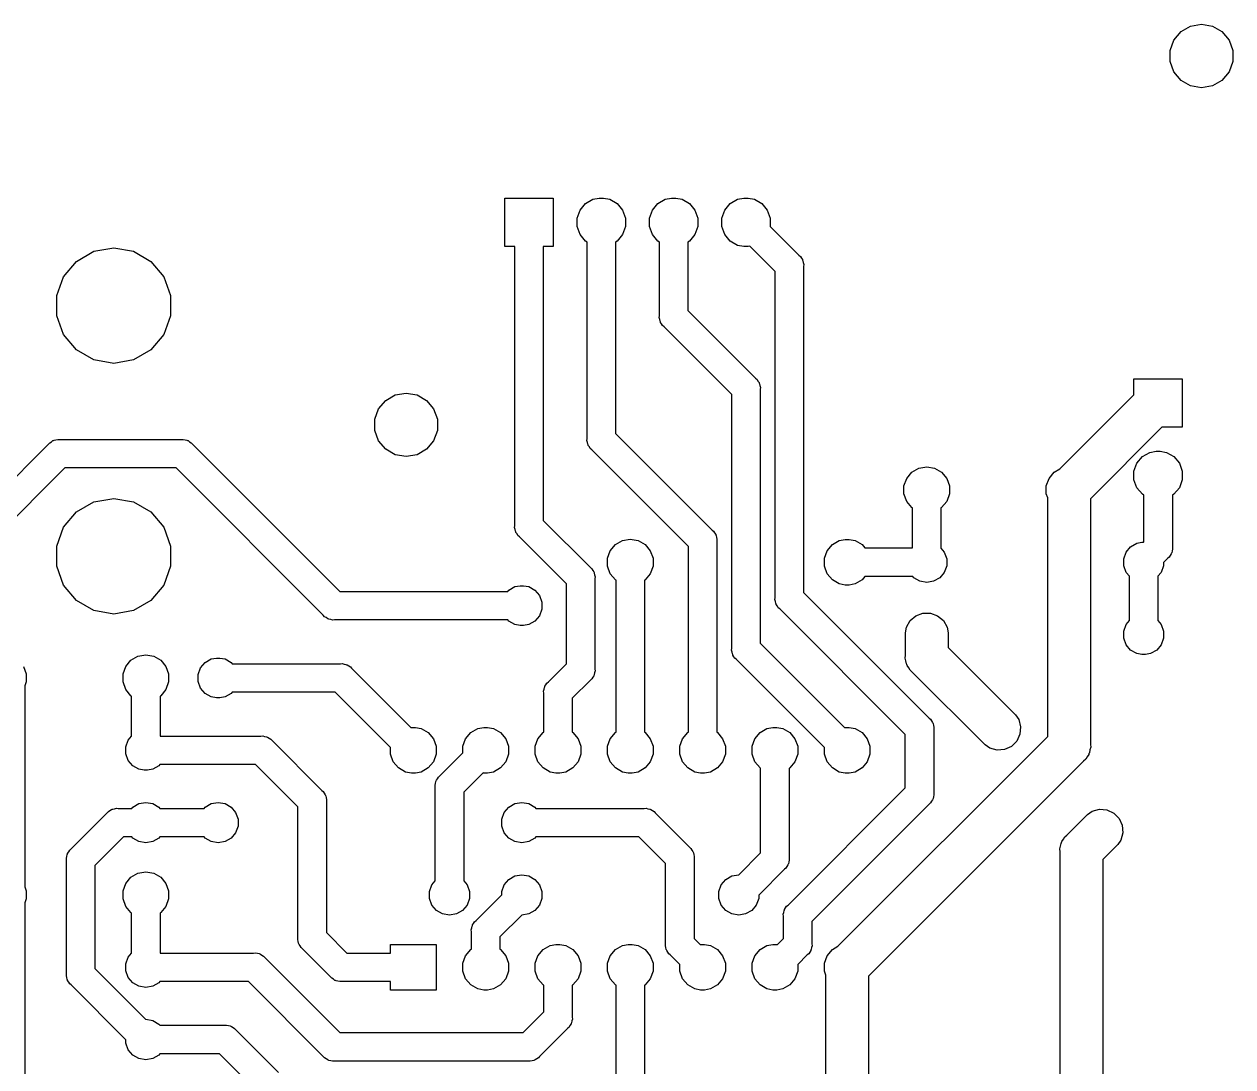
# Model space of a CAD drawing. Extents: x 17.4 to 92.3, y -78.2 to -18.9.
# Drawn here: x 49.83 to 92.29, y -55.57 to -18.95 of the extents above; entities that cross this region are included whole.
import ezdxf

# ---------------------------------------------------------------- set-up
doc = ezdxf.new("R2010")
doc.units = 0
doc.header["$MEASUREMENT"] = 0
doc.layers.add('BLACK', color=7, linetype='CONTINUOUS')

msp = doc.modelspace()

# ---------------------------------------------------------------- linework, layer by layer
at = {"layer": 'BLACK', "linetype": 'CONTINUOUS'}
for p, q in [((90.468, -19.2104), (90.804, -19.0164)), ((90.804, -19.0164), (91.186, -18.949)), ((91.186, -18.949), (91.568, -19.0164)), ((91.568, -19.0164), (91.904, -19.2104)), ((90.086, -19.872), (90.2187, -19.5075)), ((90.2187, -19.5075), (90.468, -19.2104)), ((91.904, -19.2104), (92.1533, -19.5075)), ((92.1533, -19.5075), (92.286, -19.872)), ((90.086, -20.26), (90.086, -19.872)), ((92.286, -19.872), (92.286, -20.26)), ((90.2187, -20.6245), (90.086, -20.26)), ((92.286, -20.26), (92.1533, -20.6245)), ((90.468, -20.9216), (90.2187, -20.6245)), ((92.1533, -20.6245), (91.904, -20.9216)), ((90.804, -21.1156), (90.468, -20.9216)), ((91.186, -21.183), (90.804, -21.1156)), ((91.568, -21.1156), (91.186, -21.183)), ((91.904, -20.9216), (91.568, -21.1156)), ((66.714, -26.758), (66.714, -25.058)), ((66.714, -25.058), (68.414, -25.058)), ((68.414, -25.058), (68.414, -26.758)), ((69.3565, -25.4764), (69.5492, -25.2468)), ((69.5492, -25.2468), (69.8088, -25.0969)), ((69.8088, -25.0969), (70.0296, -25.058)), ((70.0296, -25.058), (70.1784, -25.058)), ((70.1784, -25.058), (70.3992, -25.0969)), ((70.3992, -25.0969), (70.6588, -25.2468)), ((70.6588, -25.2468), (70.8515, -25.4764)), ((71.8965, -25.4764), (72.0892, -25.2468)), ((72.0892, -25.2468), (72.3488, -25.0969)), ((72.3488, -25.0969), (72.5696, -25.058)), ((72.5696, -25.058), (72.7184, -25.058)), ((72.7184, -25.058), (72.9392, -25.0969)), ((72.9392, -25.0969), (73.1988, -25.2468)), ((73.1988, -25.2468), (73.3915, -25.4764)), ((74.4365, -25.4764), (74.6292, -25.2468)), ((74.6292, -25.2468), (74.8888, -25.0969)), ((74.8888, -25.0969), (75.1096, -25.058)), ((75.1096, -25.058), (75.2584, -25.058)), ((75.2584, -25.058), (75.4792, -25.0969)), ((75.4792, -25.0969), (75.7388, -25.2468)), ((75.7388, -25.2468), (75.9315, -25.4764)), ((69.254, -25.7581), (69.3565, -25.4764)), ((69.254, -26.0579), (69.254, -25.7581)), ((70.8515, -25.4764), (70.954, -25.7581)), ((70.954, -25.7581), (70.954, -26.0579)), ((71.794, -25.7581), (71.8965, -25.4764)), ((71.794, -26.0579), (71.794, -25.7581)), ((73.3915, -25.4764), (73.494, -25.7581)), ((73.494, -25.7581), (73.494, -26.0579)), ((74.334, -25.7581), (74.4365, -25.4764)), ((74.334, -26.0579), (74.334, -25.7581)), ((75.9315, -25.4764), (76.034, -25.7581)), ((76.034, -25.7581), (76.034, -26.0509)), ((69.3565, -26.3396), (69.254, -26.0579)), ((70.954, -26.0579), (70.8515, -26.3396)), ((71.8965, -26.3396), (71.794, -26.0579)), ((73.494, -26.0579), (73.3915, -26.3396)), ((74.4365, -26.3396), (74.334, -26.0579)), ((76.034, -26.0509), (77.0461, -27.063)), ((69.5492, -26.5692), (69.3565, -26.3396)), ((69.604, -26.6008), (69.5492, -26.5692)), ((69.604, -33.5062), (69.604, -26.6008)), ((70.6588, -26.5692), (70.604, -26.6008)), ((70.604, -26.6008), (70.604, -33.3209)), ((70.8515, -26.3396), (70.6588, -26.5692)), ((72.0892, -26.5692), (71.8965, -26.3396)), ((72.144, -26.6008), (72.0892, -26.5692)), ((72.144, -29.1882), (72.144, -26.6008)), ((73.1988, -26.5692), (73.144, -26.6008)), ((73.144, -26.6008), (73.144, -29.0029)), ((73.3915, -26.3396), (73.1988, -26.5692)), ((74.6292, -26.5692), (74.4365, -26.3396)), ((74.8888, -26.7191), (74.6292, -26.5692)), ((75.1096, -26.758), (74.8888, -26.7191)), ((75.3166, -26.7477), (75.2584, -26.758)), ((76.208, -27.6391), (75.3166, -26.7477)), ((51.6686, -27.2783), (52.2794, -26.9256)), ((52.2794, -26.9256), (52.974, -26.8031)), ((52.974, -26.8031), (53.6686, -26.9256)), ((53.6686, -26.9256), (54.2794, -27.2783)), ((67.064, -26.758), (66.714, -26.758)), ((67.064, -36.5622), (67.064, -26.758)), ((68.414, -26.758), (68.064, -26.758)), ((68.064, -26.758), (68.064, -36.3769)), ((75.2584, -26.758), (75.1096, -26.758)), ((77.0461, -27.063), (77.0969, -27.1056)), ((77.0969, -27.1056), (77.1301, -27.1631)), ((77.1301, -27.1631), (77.1681, -27.2174)), ((51.2152, -27.8186), (51.6686, -27.2783)), ((54.2794, -27.2783), (54.7328, -27.8186)), ((77.1681, -27.2174), (77.1739, -27.239)), ((77.1739, -27.239), (77.1851, -27.2584)), ((77.1851, -27.2584), (77.1966, -27.3237)), ((77.1966, -27.3237), (77.2138, -27.3877)), ((77.2138, -27.3877), (77.208, -27.4538)), ((77.208, -27.4538), (77.208, -38.9089)), ((50.974, -28.4813), (51.2152, -27.8186)), ((54.7328, -27.8186), (54.974, -28.4813)), ((76.208, -39.0942), (76.208, -27.6391)), ((50.974, -29.1867), (50.974, -28.4813)), ((54.974, -28.4813), (54.974, -29.1867)), ((51.2152, -29.8494), (50.974, -29.1867)), ((54.974, -29.1867), (54.7328, -29.8494)), ((72.1382, -29.2542), (72.144, -29.1882)), ((72.1554, -29.3183), (72.1382, -29.2542)), ((73.144, -29.0029), (75.5221, -31.381)), ((72.1669, -29.3836), (72.1554, -29.3183)), ((72.1781, -29.403), (72.1669, -29.3836)), ((72.1839, -29.4246), (72.1781, -29.403)), ((72.2219, -29.4789), (72.1839, -29.4246)), ((72.2551, -29.5364), (72.2219, -29.4789)), ((72.3059, -29.579), (72.2551, -29.5364)), ((74.684, -31.9571), (72.3059, -29.579)), ((51.6686, -30.3897), (51.2152, -29.8494)), ((54.7328, -29.8494), (54.2794, -30.3897)), ((52.2794, -30.7424), (51.6686, -30.3897)), ((54.2794, -30.3897), (53.6686, -30.7424)), ((52.974, -30.8649), (52.2794, -30.7424)), ((53.6686, -30.7424), (52.974, -30.8649)), ((75.5221, -31.381), (75.5729, -31.4236)), ((88.812, -31.9673), (88.812, -31.408)), ((88.812, -31.408), (90.512, -31.408)), ((90.512, -31.408), (90.512, -33.108)), ((75.5729, -31.4236), (75.6061, -31.4811)), ((75.6061, -31.4811), (75.6441, -31.5354)), ((75.6441, -31.5354), (75.6499, -31.557)), ((75.6499, -31.557), (75.6611, -31.5764)), ((75.6611, -31.5764), (75.6726, -31.6417)), ((75.6726, -31.6417), (75.6898, -31.7057)), ((75.6898, -31.7057), (75.684, -31.7718)), ((75.684, -31.7718), (75.684, -40.6869)), ((62.2787, -32.4615), (62.528, -32.1644)), ((62.528, -32.1644), (62.864, -31.9704)), ((62.864, -31.9704), (63.246, -31.903)), ((63.246, -31.903), (63.628, -31.9704)), ((63.628, -31.9704), (63.964, -32.1644)), ((63.964, -32.1644), (64.2133, -32.4615)), ((74.684, -40.8722), (74.684, -31.9571)), ((86.2101, -34.5692), (88.812, -31.9673)), ((62.146, -32.826), (62.2787, -32.4615)), ((64.2133, -32.4615), (64.346, -32.826)), ((62.146, -33.214), (62.146, -32.826)), ((64.346, -32.826), (64.346, -33.214)), ((89.7927, -33.108), (87.284, -35.6167)), ((90.512, -33.108), (89.7927, -33.108)), ((50.9457, -33.5474), (51.0097, -33.5302)), ((51.0097, -33.5302), (51.0758, -33.536)), ((51.0758, -33.536), (55.3502, -33.536)), ((55.3502, -33.536), (55.4162, -33.5302)), ((55.4162, -33.5302), (55.4803, -33.5474)), ((62.2787, -33.5785), (62.146, -33.214)), ((64.346, -33.214), (64.2133, -33.5785)), ((69.5982, -33.5722), (69.604, -33.5062)), ((70.604, -33.3209), (73.9981, -36.715)), ((46.0209, -38.362), (50.685, -33.6979)), ((50.685, -33.6979), (50.7276, -33.6471)), ((50.7276, -33.6471), (50.7851, -33.6139)), ((50.7851, -33.6139), (50.8394, -33.5759)), ((50.8394, -33.5759), (50.861, -33.5701)), ((50.861, -33.5701), (50.8804, -33.5589)), ((50.8804, -33.5589), (50.9457, -33.5474)), ((55.4803, -33.5474), (55.5456, -33.5589)), ((55.5456, -33.5589), (55.565, -33.5701)), ((55.565, -33.5701), (55.5866, -33.5759)), ((55.5866, -33.5759), (55.6409, -33.6139)), ((55.6409, -33.6139), (55.6984, -33.6471)), ((55.6984, -33.6471), (55.741, -33.6979)), ((55.741, -33.6979), (60.9131, -38.87)), ((62.528, -33.8756), (62.2787, -33.5785)), ((62.864, -34.0696), (62.528, -33.8756)), ((63.964, -33.8756), (63.628, -34.0696)), ((64.2133, -33.5785), (63.964, -33.8756)), ((69.6154, -33.6363), (69.5982, -33.5722)), ((69.6269, -33.7016), (69.6154, -33.6363)), ((69.6381, -33.721), (69.6269, -33.7016)), ((69.6439, -33.7426), (69.6381, -33.721)), ((69.6819, -33.7969), (69.6439, -33.7426)), ((69.7151, -33.8544), (69.6819, -33.7969)), ((69.7659, -33.897), (69.7151, -33.8544)), ((73.16, -37.2911), (69.7659, -33.897)), ((89.3668, -33.9869), (89.5876, -33.948)), ((89.5876, -33.948), (89.7364, -33.948)), ((89.7364, -33.948), (89.9572, -33.9869)), ((63.246, -34.137), (62.864, -34.0696)), ((63.628, -34.0696), (63.246, -34.137)), ((88.812, -34.6481), (88.9145, -34.3664)), ((88.9145, -34.3664), (89.1072, -34.1368)), ((89.1072, -34.1368), (89.3668, -33.9869)), ((89.9572, -33.9869), (90.2168, -34.1368)), ((90.2168, -34.1368), (90.4095, -34.3664)), ((90.4095, -34.3664), (90.512, -34.6481)), ((51.2611, -34.536), (46.597, -39.2001)), ((55.1649, -34.536), (51.2611, -34.536)), ((60.337, -39.7081), (55.1649, -34.536)), ((80.8305, -34.8998), (81.0118, -34.6837)), ((81.0118, -34.6837), (81.2562, -34.5426)), ((81.2562, -34.5426), (81.534, -34.4937)), ((81.534, -34.4937), (81.8118, -34.5426)), ((81.8118, -34.5426), (82.0562, -34.6837)), ((82.0562, -34.6837), (82.2375, -34.8998)), ((85.8305, -34.8998), (86.0118, -34.6837)), ((86.0118, -34.6837), (86.2101, -34.5692)), ((88.812, -34.9479), (88.812, -34.6481)), ((90.512, -34.6481), (90.512, -34.9479)), ((80.734, -35.1649), (80.8305, -34.8998)), ((80.734, -35.4471), (80.734, -35.1649)), ((82.2375, -34.8998), (82.334, -35.1649)), ((82.334, -35.1649), (82.334, -35.4471)), ((85.734, -35.1649), (85.8305, -34.8998)), ((85.734, -35.4471), (85.734, -35.1649)), ((88.9145, -35.2296), (88.812, -34.9479)), ((89.1072, -35.4592), (88.9145, -35.2296)), ((90.4095, -35.2296), (90.2168, -35.4592)), ((90.512, -34.9479), (90.4095, -35.2296)), ((52.2794, -35.7256), (52.974, -35.6031)), ((52.974, -35.6031), (53.6686, -35.7256)), ((80.8305, -35.7122), (80.734, -35.4471)), ((82.334, -35.4471), (82.2375, -35.7122)), ((85.784, -35.5844), (85.734, -35.4471)), ((85.784, -43.9653), (85.784, -35.5844)), ((87.284, -35.6167), (87.284, -44.2433)), ((89.162, -35.4908), (89.1072, -35.4592)), ((89.162, -37.1309), (89.162, -35.4908)), ((90.2168, -35.4592), (90.162, -35.4908)), ((90.162, -35.4908), (90.162, -37.3162)), ((51.2152, -36.6186), (51.6686, -36.0783)), ((51.6686, -36.0783), (52.2794, -35.7256)), ((53.6686, -35.7256), (54.2794, -36.0783)), ((54.2794, -36.0783), (54.7328, -36.6186)), ((81.0118, -35.9283), (80.8305, -35.7122)), ((81.034, -35.9411), (81.0118, -35.9283)), ((81.034, -37.346), (81.034, -35.9411)), ((82.0562, -35.9283), (82.034, -35.9411)), ((82.034, -35.9411), (82.034, -37.3529)), ((82.2375, -35.7122), (82.0562, -35.9283)), ((68.064, -36.3769), (69.7181, -38.031)), ((50.974, -37.2813), (51.2152, -36.6186)), ((54.7328, -36.6186), (54.974, -37.2813)), ((67.0582, -36.6283), (67.064, -36.5622)), ((67.0754, -36.6923), (67.0582, -36.6283)), ((67.0869, -36.7576), (67.0754, -36.6923)), ((67.0981, -36.777), (67.0869, -36.7576)), ((67.1039, -36.7986), (67.0981, -36.777)), ((67.1419, -36.8529), (67.1039, -36.7986)), ((67.1751, -36.9104), (67.1419, -36.8529)), ((67.2259, -36.953), (67.1751, -36.9104)), ((73.9981, -36.715), (74.0489, -36.7576)), ((74.0489, -36.7576), (74.0821, -36.8151)), ((74.0821, -36.8151), (74.1201, -36.8694)), ((74.1201, -36.8694), (74.1259, -36.891)), ((74.1259, -36.891), (74.1371, -36.9104)), ((74.1371, -36.9104), (74.1486, -36.9757)), ((50.974, -37.9867), (50.974, -37.2813)), ((54.974, -37.2813), (54.974, -37.9867)), ((68.88, -38.6071), (67.2259, -36.953)), ((70.4165, -37.4398), (70.5978, -37.2237)), ((70.5978, -37.2237), (70.8422, -37.0826)), ((70.8422, -37.0826), (71.12, -37.0337)), ((71.12, -37.0337), (71.3978, -37.0826)), ((71.3978, -37.0826), (71.6422, -37.2237)), ((71.6422, -37.2237), (71.8235, -37.4398)), ((73.16, -43.8149), (73.16, -37.2911)), ((74.1486, -36.9757), (74.1658, -37.0397)), ((74.1658, -37.0397), (74.16, -37.1058)), ((74.16, -37.1058), (74.16, -43.8149)), ((78.0365, -37.4398), (78.2178, -37.2237)), ((78.2178, -37.2237), (78.4622, -37.0826)), ((78.4622, -37.0826), (78.67, -37.046)), ((78.67, -37.046), (78.81, -37.046)), ((78.81, -37.046), (79.0178, -37.0826)), ((79.0178, -37.0826), (79.2622, -37.2237)), ((79.2622, -37.2237), (79.3648, -37.346)), ((79.3648, -37.346), (81.034, -37.346)), ((82.034, -37.3529), (82.1496, -37.4906)), ((88.5384, -37.4906), (88.6971, -37.3015)), ((88.6971, -37.3015), (88.9109, -37.1781)), ((88.9109, -37.1781), (89.0928, -37.146)), ((89.0928, -37.146), (89.1469, -37.146)), ((89.1469, -37.146), (89.162, -37.1309)), ((90.162, -37.3162), (90.1678, -37.3823)), ((70.32, -37.7049), (70.4165, -37.4398)), ((70.32, -37.9871), (70.32, -37.7049)), ((71.8235, -37.4398), (71.92, -37.7049)), ((71.92, -37.7049), (71.92, -37.9871)), ((77.94, -37.7049), (78.0365, -37.4398)), ((77.94, -37.9871), (77.94, -37.7049)), ((82.1496, -37.4906), (82.234, -37.7226)), ((82.234, -37.7226), (82.234, -37.9694)), ((88.454, -37.7226), (88.5384, -37.4906)), ((88.454, -37.9694), (88.454, -37.7226)), ((90.0001, -37.707), (89.854, -37.8531)), ((90.0509, -37.6644), (90.0001, -37.707)), ((90.0841, -37.6069), (90.0509, -37.6644)), ((90.1221, -37.5526), (90.0841, -37.6069)), ((90.1279, -37.531), (90.1221, -37.5526)), ((90.1391, -37.5116), (90.1279, -37.531)), ((90.1506, -37.4463), (90.1391, -37.5116)), ((90.1678, -37.3823), (90.1506, -37.4463)), ((51.2152, -38.6494), (50.974, -37.9867)), ((54.974, -37.9867), (54.7328, -38.6494)), ((69.7181, -38.031), (69.7689, -38.0736)), ((69.7689, -38.0736), (69.8021, -38.1311)), ((69.8021, -38.1311), (69.8401, -38.1854)), ((69.8401, -38.1854), (69.8459, -38.207)), ((69.8459, -38.207), (69.8571, -38.2264)), ((70.4165, -38.2522), (70.32, -37.9871)), ((71.92, -37.9871), (71.8235, -38.2522)), ((78.0365, -38.2522), (77.94, -37.9871)), ((82.1496, -38.2014), (81.9909, -38.3905)), ((82.234, -37.9694), (82.1496, -38.2014)), ((88.5384, -38.2014), (88.454, -37.9694)), ((88.654, -38.3391), (88.5384, -38.2014)), ((89.7696, -38.2014), (89.654, -38.3391)), ((89.854, -37.9694), (89.7696, -38.2014)), ((89.854, -37.8531), (89.854, -37.9694)), ((68.88, -41.4109), (68.88, -38.6071)), ((69.8571, -38.2264), (69.8686, -38.2917)), ((69.8686, -38.2917), (69.8858, -38.3558)), ((69.8858, -38.3558), (69.88, -38.4218)), ((69.88, -38.4218), (69.88, -41.5962)), ((70.5978, -38.4683), (70.4165, -38.2522)), ((70.62, -38.4811), (70.5978, -38.4683)), ((70.62, -43.8149), (70.62, -38.4811)), ((71.6422, -38.4683), (71.62, -38.4811)), ((71.62, -38.4811), (71.62, -43.8149)), ((71.8235, -38.2522), (71.6422, -38.4683)), ((78.2178, -38.4683), (78.0365, -38.2522)), ((78.4622, -38.6094), (78.2178, -38.4683)), ((78.67, -38.646), (78.4622, -38.6094)), ((79.0178, -38.6094), (78.81, -38.646)), ((79.2622, -38.4683), (79.0178, -38.6094)), ((79.3648, -38.346), (79.2622, -38.4683)), ((81.0398, -38.346), (79.3648, -38.346)), ((81.0771, -38.3905), (81.0398, -38.346)), ((81.2909, -38.5139), (81.0771, -38.3905)), ((81.534, -38.5568), (81.2909, -38.5139)), ((81.7771, -38.5139), (81.534, -38.5568)), ((81.9909, -38.3905), (81.7771, -38.5139)), ((88.654, -39.8929), (88.654, -38.3391)), ((89.654, -38.3391), (89.654, -39.8929)), ((51.6686, -39.1897), (51.2152, -38.6494)), ((54.7328, -38.6494), (54.2794, -39.1897)), ((60.9131, -38.87), (66.8158, -38.87)), ((66.8158, -38.87), (66.8531, -38.8255)), ((66.8531, -38.8255), (67.0669, -38.7021)), ((67.0669, -38.7021), (67.2488, -38.67)), ((67.2488, -38.67), (67.3712, -38.67)), ((67.3712, -38.67), (67.5531, -38.7021)), ((67.5531, -38.7021), (67.7669, -38.8255)), ((67.7669, -38.8255), (67.9256, -39.0146)), ((67.9256, -39.0146), (68.01, -39.2466)), ((77.208, -38.9089), (81.6181, -43.319)), ((78.81, -38.646), (78.67, -38.646)), ((52.2794, -39.5424), (51.6686, -39.1897)), ((54.2794, -39.1897), (53.6686, -39.5424)), ((68.01, -39.2466), (68.01, -39.4934)), ((76.2022, -39.1602), (76.208, -39.0942)), ((76.2194, -39.2243), (76.2022, -39.1602)), ((76.2309, -39.2896), (76.2194, -39.2243)), ((76.2421, -39.309), (76.2309, -39.2896)), ((76.2479, -39.3306), (76.2421, -39.309)), ((76.2859, -39.3849), (76.2479, -39.3306)), ((76.3191, -39.4424), (76.2859, -39.3849)), ((76.3699, -39.485), (76.3191, -39.4424)), ((80.78, -43.8951), (76.3699, -39.485)), ((52.974, -39.6649), (52.2794, -39.5424)), ((53.6686, -39.5424), (52.974, -39.6649)), ((60.3796, -39.7589), (60.337, -39.7081)), ((60.4371, -39.7921), (60.3796, -39.7589)), ((60.4914, -39.8301), (60.4371, -39.7921)), ((60.513, -39.8359), (60.4914, -39.8301)), ((60.5324, -39.8471), (60.513, -39.8359)), ((60.5977, -39.8586), (60.5324, -39.8471)), ((60.6617, -39.8758), (60.5977, -39.8586)), ((60.7278, -39.87), (60.6617, -39.8758)), ((66.8158, -39.87), (60.7278, -39.87)), ((66.8531, -39.9145), (66.8158, -39.87)), ((67.9256, -39.7254), (67.7669, -39.9145)), ((68.01, -39.4934), (67.9256, -39.7254)), ((80.8184, -40.1255), (80.9506, -39.8965)), ((80.9506, -39.8965), (81.1532, -39.7265)), ((81.1532, -39.7265), (81.4018, -39.636)), ((81.4018, -39.636), (81.6662, -39.636)), ((81.6662, -39.636), (81.9148, -39.7265)), ((81.9148, -39.7265), (82.1174, -39.8965)), ((82.1174, -39.8965), (82.2496, -40.1255)), ((88.5384, -40.0306), (88.654, -39.8929)), ((89.654, -39.8929), (89.7696, -40.0306)), ((67.0669, -40.0379), (66.8531, -39.9145)), ((67.2488, -40.07), (67.0669, -40.0379)), ((67.3712, -40.07), (67.2488, -40.07)), ((67.5531, -40.0379), (67.3712, -40.07)), ((67.7669, -39.9145), (67.5531, -40.0379)), ((80.784, -40.3204), (80.8184, -40.1255)), ((80.784, -41.1153), (80.784, -40.3204)), ((82.2496, -40.1255), (82.284, -40.3204)), ((82.284, -40.3204), (82.284, -40.8373)), ((88.454, -40.2626), (88.5384, -40.0306)), ((88.454, -40.5094), (88.454, -40.2626)), ((89.7696, -40.0306), (89.854, -40.2626)), ((89.854, -40.2626), (89.854, -40.5094)), ((75.684, -40.6869), (78.6505, -43.6534)), ((88.5384, -40.7414), (88.454, -40.5094)), ((88.6971, -40.9305), (88.5384, -40.7414)), ((89.7696, -40.7414), (89.6109, -40.9305)), ((89.854, -40.5094), (89.7696, -40.7414)), ((53.5798, -41.2877), (53.8242, -41.1466)), ((53.8242, -41.1466), (54.102, -41.0977)), ((54.102, -41.0977), (54.3798, -41.1466)), ((54.3798, -41.1466), (54.6242, -41.2877)), ((74.6782, -40.9382), (74.684, -40.8722)), ((74.6954, -41.0023), (74.6782, -40.9382)), ((74.7069, -41.0676), (74.6954, -41.0023)), ((74.7181, -41.087), (74.7069, -41.0676)), ((74.7239, -41.1086), (74.7181, -41.087)), ((74.7619, -41.1629), (74.7239, -41.1086)), ((74.7951, -41.2204), (74.7619, -41.1629)), ((80.7753, -41.2144), (80.784, -41.1153)), ((82.284, -40.8373), (84.6507, -43.2041)), ((88.9109, -41.0539), (88.6971, -40.9305)), ((89.0928, -41.086), (88.9109, -41.0539)), ((89.2152, -41.086), (89.0928, -41.086)), ((89.3971, -41.0539), (89.2152, -41.086)), ((89.6109, -40.9305), (89.3971, -41.0539)), ((49.8055, -41.5038), (49.902, -41.7689)), ((53.302, -41.7689), (53.3985, -41.5038)), ((53.3985, -41.5038), (53.5798, -41.2877)), ((54.6242, -41.2877), (54.8055, -41.5038)), ((54.8055, -41.5038), (54.902, -41.7689)), ((55.942, -41.7866), (56.0264, -41.5546)), ((56.0264, -41.5546), (56.1851, -41.3655)), ((56.1851, -41.3655), (56.3989, -41.2421)), ((56.3989, -41.2421), (56.5808, -41.21)), ((56.5808, -41.21), (56.7032, -41.21)), ((56.7032, -41.21), (56.8851, -41.2421)), ((56.8851, -41.2421), (57.0989, -41.3655)), ((57.0989, -41.3655), (57.1362, -41.41)), ((57.1362, -41.41), (60.9382, -41.41)), ((60.9382, -41.41), (61.0042, -41.4042)), ((61.0042, -41.4042), (61.0683, -41.4214)), ((61.0683, -41.4214), (61.1336, -41.4329)), ((61.1336, -41.4329), (61.153, -41.4441)), ((61.153, -41.4441), (61.1746, -41.4499)), ((61.1746, -41.4499), (61.2289, -41.4879)), ((61.2289, -41.4879), (61.2864, -41.5211)), ((61.2864, -41.5211), (61.329, -41.5719)), ((61.329, -41.5719), (63.4105, -43.6534)), ((68.2419, -42.049), (68.88, -41.4109)), ((69.88, -41.5962), (69.8858, -41.6623)), ((74.8459, -41.263), (74.7951, -41.2204)), ((77.94, -44.3571), (74.8459, -41.263)), ((80.8011, -41.3105), (80.7753, -41.2144)), ((80.8184, -41.4085), (80.8011, -41.3105)), ((80.8351, -41.4375), (80.8184, -41.4085)), ((80.8438, -41.4699), (80.8351, -41.4375)), ((80.9009, -41.5514), (80.8438, -41.4699)), ((80.9506, -41.6375), (80.9009, -41.5514)), ((49.902, -41.7689), (49.902, -42.0511)), ((53.302, -42.0511), (53.302, -41.7689)), ((54.902, -41.7689), (54.902, -42.0511)), ((55.942, -42.0334), (55.942, -41.7866)), ((69.7181, -41.987), (69.08, -42.6251)), ((69.7689, -41.9444), (69.7181, -41.987)), ((69.8021, -41.8869), (69.7689, -41.9444)), ((69.8401, -41.8326), (69.8021, -41.8869)), ((69.8459, -41.811), (69.8401, -41.8326)), ((69.8571, -41.7916), (69.8459, -41.811)), ((69.8686, -41.7263), (69.8571, -41.7916)), ((69.8858, -41.6623), (69.8686, -41.7263)), ((81.0268, -41.7015), (80.9506, -41.6375)), ((83.5901, -44.2647), (81.0268, -41.7015)), ((49.902, -42.0511), (49.852, -42.1884)), ((49.852, -42.1884), (49.852, -49.2516)), ((53.3985, -42.3162), (53.302, -42.0511)), ((53.5798, -42.5323), (53.3985, -42.3162)), ((54.8055, -42.3162), (54.6242, -42.5323)), ((54.902, -42.0511), (54.8055, -42.3162)), ((56.0264, -42.2654), (55.942, -42.0334)), ((56.1851, -42.4545), (56.0264, -42.2654)), ((56.3989, -42.5779), (56.1851, -42.4545)), ((57.0989, -42.4545), (56.8851, -42.5779)), ((57.1362, -42.41), (57.0989, -42.4545)), ((60.7529, -42.41), (57.1362, -42.41)), ((62.7, -44.3571), (60.7529, -42.41)), ((68.0742, -42.3738), (68.0914, -42.3097)), ((68.08, -42.4398), (68.0742, -42.3738)), ((68.08, -43.8149), (68.08, -42.4398)), ((68.0914, -42.3097), (68.1029, -42.2444)), ((68.1029, -42.2444), (68.1141, -42.225)), ((68.1141, -42.225), (68.1199, -42.2034)), ((68.1199, -42.2034), (68.1579, -42.1491)), ((68.1579, -42.1491), (68.1911, -42.0916)), ((68.1911, -42.0916), (68.2419, -42.049)), ((53.602, -42.5451), (53.5798, -42.5323)), ((53.602, -43.9569), (53.602, -42.5451)), ((54.6242, -42.5323), (54.602, -42.5451)), ((54.602, -42.5451), (54.602, -43.95)), ((56.5808, -42.61), (56.3989, -42.5779)), ((56.7032, -42.61), (56.5808, -42.61)), ((56.8851, -42.5779), (56.7032, -42.61)), ((69.08, -42.6251), (69.08, -43.8149)), ((84.6507, -43.2041), (84.7642, -43.3661)), ((63.4105, -43.6534), (63.43, -43.65)), ((63.43, -43.65), (63.57, -43.65)), ((63.57, -43.65), (63.7778, -43.6866)), ((63.7778, -43.6866), (64.0222, -43.8277)), ((65.5178, -43.8277), (65.7622, -43.6866)), ((65.7622, -43.6866), (65.97, -43.65)), ((65.97, -43.65), (66.11, -43.65)), ((66.11, -43.65), (66.3178, -43.6866)), ((66.3178, -43.6866), (66.5622, -43.8277)), ((75.6778, -43.8277), (75.9222, -43.6866)), ((75.9222, -43.6866), (76.13, -43.65)), ((76.13, -43.65), (76.27, -43.65)), ((76.27, -43.65), (76.4778, -43.6866)), ((76.4778, -43.6866), (76.7222, -43.8277)), ((78.6505, -43.6534), (78.67, -43.65)), ((78.67, -43.65), (78.81, -43.65)), ((78.81, -43.65), (79.0178, -43.6866)), ((79.0178, -43.6866), (79.2622, -43.8277)), ((81.6181, -43.319), (81.6689, -43.3616)), ((81.6689, -43.3616), (81.7021, -43.4191)), ((81.7021, -43.4191), (81.7401, -43.4734)), ((81.7401, -43.4734), (81.7459, -43.495)), ((81.7459, -43.495), (81.7571, -43.5144)), ((81.7571, -43.5144), (81.7686, -43.5797)), ((81.7686, -43.5797), (81.7858, -43.6437)), ((81.7858, -43.6437), (81.78, -43.7098)), ((81.78, -43.7098), (81.78, -45.9522)), ((84.7642, -43.3661), (84.8327, -43.6216)), ((84.8327, -43.6216), (84.8096, -43.8851)), ((53.402, -44.3266), (53.4864, -44.0946)), ((53.4864, -44.0946), (53.602, -43.9569)), ((54.602, -43.95), (58.1442, -43.95)), ((58.1442, -43.95), (58.2102, -43.9442)), ((58.2102, -43.9442), (58.2743, -43.9614)), ((58.2743, -43.9614), (58.3396, -43.9729)), ((58.3396, -43.9729), (58.359, -43.9841)), ((58.359, -43.9841), (58.3806, -43.9899)), ((58.3806, -43.9899), (58.4349, -44.0279)), ((58.4349, -44.0279), (58.4924, -44.0611)), ((58.4924, -44.0611), (58.535, -44.1119)), ((58.535, -44.1119), (60.2821, -45.859)), ((64.0222, -43.8277), (64.2035, -44.0438)), ((64.2035, -44.0438), (64.3, -44.3089)), ((65.24, -44.3089), (65.3365, -44.0438)), ((65.3365, -44.0438), (65.5178, -43.8277)), ((66.5622, -43.8277), (66.7435, -44.0438)), ((66.7435, -44.0438), (66.84, -44.3089)), ((67.78, -44.3089), (67.8765, -44.0438)), ((67.8765, -44.0438), (68.0578, -43.8277)), ((68.0578, -43.8277), (68.08, -43.8149)), ((69.08, -43.8149), (69.1022, -43.8277)), ((69.1022, -43.8277), (69.2835, -44.0438)), ((69.2835, -44.0438), (69.38, -44.3089)), ((70.32, -44.3089), (70.4165, -44.0438)), ((70.4165, -44.0438), (70.5978, -43.8277)), ((70.5978, -43.8277), (70.62, -43.8149)), ((71.62, -43.8149), (71.6422, -43.8277)), ((71.6422, -43.8277), (71.8235, -44.0438)), ((71.8235, -44.0438), (71.92, -44.3089)), ((72.86, -44.3089), (72.9565, -44.0438)), ((72.9565, -44.0438), (73.1378, -43.8277)), ((73.1378, -43.8277), (73.16, -43.8149)), ((74.16, -43.8149), (74.1822, -43.8277)), ((74.1822, -43.8277), (74.3635, -44.0438)), ((74.3635, -44.0438), (74.46, -44.3089)), ((75.4, -44.3089), (75.4965, -44.0438)), ((75.4965, -44.0438), (75.6778, -43.8277)), ((76.7222, -43.8277), (76.9035, -44.0438)), ((76.9035, -44.0438), (77, -44.3089)), ((78.4161, -51.3332), (85.784, -43.9653)), ((79.2622, -43.8277), (79.4435, -44.0438)), ((79.4435, -44.0438), (79.54, -44.3089)), ((80.78, -45.7669), (80.78, -43.8951)), ((84.6978, -44.1248), (84.5108, -44.3118)), ((84.8096, -43.8851), (84.6978, -44.1248)), ((53.402, -44.5734), (53.402, -44.3266)), ((53.4864, -44.8054), (53.402, -44.5734)), ((62.7, -44.5911), (62.7, -44.3571)), ((64.3, -44.3089), (64.3, -44.5911)), ((64.4319, -45.351), (65.24, -44.5429)), ((65.24, -44.5429), (65.24, -44.3089)), ((66.84, -44.3089), (66.84, -44.5911)), ((67.78, -44.5911), (67.78, -44.3089)), ((69.38, -44.3089), (69.38, -44.5911)), ((70.32, -44.5911), (70.32, -44.3089)), ((71.92, -44.3089), (71.92, -44.5911)), ((72.86, -44.5911), (72.86, -44.3089)), ((74.46, -44.3089), (74.46, -44.5911)), ((75.4, -44.5911), (75.4, -44.3089)), ((77, -44.3089), (77, -44.5911)), ((77.94, -44.5911), (77.94, -44.3571)), ((79.54, -44.3089), (79.54, -44.5911)), ((83.7521, -44.3782), (83.5901, -44.2647)), ((84.0076, -44.4467), (83.7521, -44.3782)), ((84.2711, -44.4236), (84.0076, -44.4467)), ((84.5108, -44.3118), (84.2711, -44.4236)), ((87.2329, -44.5655), (87.2242, -44.5979)), ((87.2496, -44.5365), (87.2329, -44.5655)), ((87.2669, -44.4385), (87.2496, -44.5365)), ((87.2927, -44.3424), (87.2669, -44.4385)), ((87.284, -44.2433), (87.2927, -44.3424)), ((53.6451, -44.9945), (53.4864, -44.8054)), ((53.8589, -45.1179), (53.6451, -44.9945)), ((54.5589, -44.9945), (54.3451, -45.1179)), ((54.5962, -44.95), (54.5589, -44.9945)), ((57.9589, -44.95), (54.5962, -44.95)), ((59.444, -46.4351), (57.9589, -44.95)), ((62.7965, -44.8562), (62.7, -44.5911)), ((62.9778, -45.0723), (62.7965, -44.8562)), ((64.2035, -44.8562), (64.0222, -45.0723)), ((64.3, -44.5911), (64.2035, -44.8562)), ((66.7435, -44.8562), (66.5622, -45.0723)), ((66.84, -44.5911), (66.7435, -44.8562)), ((67.8765, -44.8562), (67.78, -44.5911)), ((68.0578, -45.0723), (67.8765, -44.8562)), ((69.2835, -44.8562), (69.1022, -45.0723)), ((69.38, -44.5911), (69.2835, -44.8562)), ((70.4165, -44.8562), (70.32, -44.5911)), ((70.5978, -45.0723), (70.4165, -44.8562)), ((71.8235, -44.8562), (71.6422, -45.0723)), ((71.92, -44.5911), (71.8235, -44.8562)), ((72.9565, -44.8562), (72.86, -44.5911)), ((73.1378, -45.0723), (72.9565, -44.8562)), ((74.3635, -44.8562), (74.1822, -45.0723)), ((74.46, -44.5911), (74.3635, -44.8562)), ((75.4965, -44.8562), (75.4, -44.5911)), ((75.6778, -45.0723), (75.4965, -44.8562)), ((76.9035, -44.8562), (76.7222, -45.0723)), ((77, -44.5911), (76.9035, -44.8562)), ((78.0365, -44.8562), (77.94, -44.5911)), ((78.2178, -45.0723), (78.0365, -44.8562)), ((79.4435, -44.8562), (79.2622, -45.0723)), ((79.54, -44.5911), (79.4435, -44.8562)), ((87.0412, -44.8295), (79.49, -52.3807)), ((87.1174, -44.7655), (87.0412, -44.8295)), ((87.1671, -44.6794), (87.1174, -44.7655)), ((87.2242, -44.5979), (87.1671, -44.6794)), ((54.0408, -45.15), (53.8589, -45.1179)), ((54.1632, -45.15), (54.0408, -45.15)), ((54.3451, -45.1179), (54.1632, -45.15)), ((63.2222, -45.2134), (62.9778, -45.0723)), ((63.43, -45.25), (63.2222, -45.2134)), ((63.57, -45.25), (63.43, -45.25)), ((63.7778, -45.2134), (63.57, -45.25)), ((64.0222, -45.0723), (63.7778, -45.2134)), ((64.3479, -45.4511), (64.3811, -45.3936)), ((64.3811, -45.3936), (64.4319, -45.351)), ((65.9505, -45.2466), (65.27, -45.9271)), ((65.97, -45.25), (65.9505, -45.2466)), ((66.11, -45.25), (65.97, -45.25)), ((66.3178, -45.2134), (66.11, -45.25)), ((66.5622, -45.0723), (66.3178, -45.2134)), ((68.3022, -45.2134), (68.0578, -45.0723)), ((68.51, -45.25), (68.3022, -45.2134)), ((68.65, -45.25), (68.51, -45.25)), ((68.8578, -45.2134), (68.65, -45.25)), ((69.1022, -45.0723), (68.8578, -45.2134)), ((70.8422, -45.2134), (70.5978, -45.0723)), ((71.05, -45.25), (70.8422, -45.2134)), ((71.19, -45.25), (71.05, -45.25)), ((71.3978, -45.2134), (71.19, -45.25)), ((71.6422, -45.0723), (71.3978, -45.2134)), ((73.3822, -45.2134), (73.1378, -45.0723)), ((73.59, -45.25), (73.3822, -45.2134)), ((73.73, -45.25), (73.59, -45.25)), ((73.9378, -45.2134), (73.73, -45.25)), ((74.1822, -45.0723), (73.9378, -45.2134)), ((75.7, -45.0851), (75.6778, -45.0723)), ((75.7, -48.0529), (75.7, -45.0851)), ((76.7222, -45.0723), (76.7, -45.0851)), ((76.7, -45.0851), (76.7, -48.2382)), ((78.4622, -45.2134), (78.2178, -45.0723)), ((78.67, -45.25), (78.4622, -45.2134)), ((78.81, -45.25), (78.67, -45.25)), ((79.0178, -45.2134), (78.81, -45.25)), ((79.2622, -45.0723), (79.0178, -45.2134)), ((64.2642, -45.6758), (64.2814, -45.6117)), ((64.27, -45.7418), (64.2642, -45.6758)), ((64.27, -49.0369), (64.27, -45.7418)), ((64.2814, -45.6117), (64.2929, -45.5464)), ((64.2929, -45.5464), (64.3041, -45.527)), ((64.3041, -45.527), (64.3099, -45.5054)), ((64.3099, -45.5054), (64.3479, -45.4511)), ((76.6619, -49.885), (80.78, -45.7669)), ((60.2821, -45.859), (60.3329, -45.9016)), ((60.3329, -45.9016), (60.3661, -45.9591)), ((60.3661, -45.9591), (60.4041, -46.0134)), ((60.4041, -46.0134), (60.4099, -46.035)), ((60.4099, -46.035), (60.4211, -46.0544)), ((60.4211, -46.0544), (60.4326, -46.1197)), ((60.4326, -46.1197), (60.4498, -46.1837)), ((60.4498, -46.1837), (60.444, -46.2498)), ((60.444, -46.2498), (60.444, -50.8469)), ((65.27, -45.9271), (65.27, -49.0369)), ((81.7021, -46.2429), (81.6689, -46.3004)), ((81.7401, -46.1886), (81.7021, -46.2429)), ((81.7459, -46.167), (81.7401, -46.1886)), ((81.7571, -46.1476), (81.7459, -46.167)), ((81.7686, -46.0823), (81.7571, -46.1476)), ((81.7858, -46.0183), (81.7686, -46.0823)), ((81.78, -45.9522), (81.7858, -46.0183)), ((51.4779, -47.9171), (52.7431, -46.6519)), ((52.7431, -46.6519), (52.7857, -46.6011)), ((52.7857, -46.6011), (52.8431, -46.5679)), ((52.8431, -46.5679), (52.8975, -46.5299)), ((52.8975, -46.5299), (52.9191, -46.5241)), ((52.9191, -46.5241), (52.9384, -46.5129)), ((52.9384, -46.5129), (53.0037, -46.5014)), ((53.0037, -46.5014), (53.0678, -46.4842)), ((53.0678, -46.4842), (53.1339, -46.49)), ((53.1339, -46.49), (53.6078, -46.49)), ((53.6078, -46.49), (53.6451, -46.4455)), ((53.6451, -46.4455), (53.8589, -46.3221)), ((53.8589, -46.3221), (54.102, -46.2792)), ((54.102, -46.2792), (54.3451, -46.3221)), ((54.3451, -46.3221), (54.5589, -46.4455)), ((54.5589, -46.4455), (54.5962, -46.49)), ((54.5962, -46.49), (56.1478, -46.49)), ((56.1478, -46.49), (56.1851, -46.4455)), ((56.1851, -46.4455), (56.3989, -46.3221)), ((56.3989, -46.3221), (56.642, -46.2792)), ((56.642, -46.2792), (56.8851, -46.3221)), ((56.8851, -46.3221), (57.0989, -46.4455)), ((57.0989, -46.4455), (57.2576, -46.6346)), ((57.2576, -46.6346), (57.342, -46.8666)), ((59.444, -51.0322), (59.444, -46.4351)), ((66.61, -46.8666), (66.6944, -46.6346)), ((66.6944, -46.6346), (66.8531, -46.4455)), ((66.8531, -46.4455), (67.0669, -46.3221)), ((67.0669, -46.3221), (67.31, -46.2792)), ((67.31, -46.2792), (67.5531, -46.3221)), ((67.5531, -46.3221), (67.7669, -46.4455)), ((67.7669, -46.4455), (67.8042, -46.49)), ((67.8042, -46.49), (71.6062, -46.49)), ((71.6062, -46.49), (71.6722, -46.4842)), ((71.6722, -46.4842), (71.7363, -46.5014)), ((71.7363, -46.5014), (71.8016, -46.5129)), ((71.8016, -46.5129), (71.821, -46.5241)), ((71.821, -46.5241), (71.8426, -46.5299)), ((71.8426, -46.5299), (71.8969, -46.5679)), ((71.8969, -46.5679), (71.9544, -46.6011)), ((71.9544, -46.6011), (71.997, -46.6519)), ((71.997, -46.6519), (73.1981, -47.853)), ((81.6181, -46.343), (77.5, -50.4611)), ((81.6689, -46.3004), (81.6181, -46.343)), ((87.1822, -46.7034), (87.3442, -46.5899)), ((87.3442, -46.5899), (87.5997, -46.5214)), ((87.5997, -46.5214), (87.8632, -46.5445)), ((87.8632, -46.5445), (88.1029, -46.6563)), ((88.1029, -46.6563), (88.2899, -46.8433)), ((57.342, -47.1134), (57.2576, -47.3454)), ((57.342, -46.8666), (57.342, -47.1134)), ((66.61, -47.1134), (66.61, -46.8666)), ((66.6944, -47.3454), (66.61, -47.1134)), ((86.4589, -47.4266), (87.1822, -46.7034)), ((88.2899, -46.8433), (88.4017, -47.083)), ((88.4017, -47.083), (88.4248, -47.3465)), ((53.3192, -47.49), (52.316, -48.4932)), ((53.6078, -47.49), (53.3192, -47.49)), ((53.6451, -47.5345), (53.6078, -47.49)), ((53.8589, -47.6579), (53.6451, -47.5345)), ((54.5589, -47.5345), (54.3451, -47.6579)), ((54.5962, -47.49), (54.5589, -47.5345)), ((56.1478, -47.49), (54.5962, -47.49)), ((56.1851, -47.5345), (56.1478, -47.49)), ((56.3989, -47.6579), (56.1851, -47.5345)), ((57.0989, -47.5345), (56.8851, -47.6579)), ((57.2576, -47.3454), (57.0989, -47.5345)), ((66.8531, -47.5345), (66.6944, -47.3454)), ((67.0669, -47.6579), (66.8531, -47.5345)), ((67.7669, -47.5345), (67.5531, -47.6579)), ((67.8042, -47.49), (67.7669, -47.5345)), ((71.4209, -47.49), (67.8042, -47.49)), ((72.36, -48.4291), (71.4209, -47.49)), ((86.333, -47.5767), (86.3827, -47.4906)), ((86.3827, -47.4906), (86.4589, -47.4266)), ((88.4248, -47.3465), (88.3563, -47.602)), ((51.3939, -48.0172), (51.4271, -47.9597)), ((51.4271, -47.9597), (51.4779, -47.9171)), ((54.102, -47.7008), (53.8589, -47.6579)), ((54.3451, -47.6579), (54.102, -47.7008)), ((56.642, -47.7008), (56.3989, -47.6579)), ((56.8851, -47.6579), (56.642, -47.7008)), ((67.31, -47.7008), (67.0669, -47.6579)), ((67.5531, -47.6579), (67.31, -47.7008)), ((73.1981, -47.853), (73.2489, -47.8956)), ((73.2489, -47.8956), (73.2821, -47.9531)), ((73.2821, -47.9531), (73.3201, -48.0074)), ((86.2074, -47.9137), (86.2332, -47.8176)), ((86.2161, -48.0128), (86.2074, -47.9137)), ((86.2332, -47.8176), (86.2505, -47.7196)), ((86.2505, -47.7196), (86.2672, -47.6906)), ((86.2672, -47.6906), (86.2759, -47.6582)), ((86.2759, -47.6582), (86.333, -47.5767)), ((88.2428, -47.764), (87.7161, -48.2908)), ((88.3563, -47.602), (88.2428, -47.764)), ((51.3102, -48.2418), (51.3274, -48.1777)), ((51.316, -48.3079), (51.3102, -48.2418)), ((51.316, -52.3022), (51.316, -48.3079)), ((51.3274, -48.1777), (51.3389, -48.1124)), ((51.3389, -48.1124), (51.3501, -48.0931)), ((51.3501, -48.0931), (51.3559, -48.0715)), ((51.3559, -48.0715), (51.3939, -48.0172)), ((73.3201, -48.0074), (73.3259, -48.029)), ((73.3259, -48.029), (73.3371, -48.0484)), ((73.3371, -48.0484), (73.3486, -48.1137)), ((73.3486, -48.1137), (73.3658, -48.1778)), ((73.3658, -48.1778), (73.36, -48.2438)), ((73.36, -48.2438), (73.36, -51.0629)), ((74.9331, -48.8198), (75.7, -48.0529)), ((76.6886, -48.3683), (76.6771, -48.4336)), ((76.7058, -48.3043), (76.6886, -48.3683)), ((76.7, -48.2382), (76.7058, -48.3043)), ((86.2161, -67.1552), (86.2161, -48.0128)), ((87.7161, -48.2908), (87.7161, -67.4332)), ((52.316, -48.4932), (52.316, -52.1169)), ((53.5798, -48.9077), (53.8242, -48.7666)), ((53.8242, -48.7666), (54.102, -48.7177)), ((54.102, -48.7177), (54.3798, -48.7666)), ((54.3798, -48.7666), (54.6242, -48.9077)), ((67.0669, -48.8621), (67.31, -48.8192)), ((67.31, -48.8192), (67.5531, -48.8621)), ((72.36, -51.2482), (72.36, -48.4291)), ((74.6869, -48.8621), (74.93, -48.8192)), ((74.93, -48.8192), (74.9331, -48.8198)), ((76.5381, -48.629), (75.63, -49.5371)), ((76.5889, -48.5864), (76.5381, -48.629)), ((76.6221, -48.5289), (76.5889, -48.5864)), ((76.6601, -48.4746), (76.6221, -48.5289)), ((76.6659, -48.453), (76.6601, -48.4746)), ((76.6771, -48.4336), (76.6659, -48.453)), ((53.302, -49.3889), (53.3985, -49.1238)), ((53.3985, -49.1238), (53.5798, -48.9077)), ((54.6242, -48.9077), (54.8055, -49.1238)), ((54.8055, -49.1238), (54.902, -49.3889)), ((64.07, -49.4066), (64.1544, -49.1746)), ((64.1544, -49.1746), (64.27, -49.0369)), ((65.27, -49.0369), (65.3856, -49.1746)), ((65.3856, -49.1746), (65.47, -49.4066)), ((66.61, -49.4066), (66.6944, -49.1746)), ((66.6944, -49.1746), (66.8531, -48.9855)), ((66.8531, -48.9855), (67.0669, -48.8621)), ((67.5531, -48.8621), (67.7669, -48.9855)), ((67.7669, -48.9855), (67.9256, -49.1746)), ((67.9256, -49.1746), (68.01, -49.4066)), ((74.23, -49.4066), (74.3144, -49.1746)), ((74.3144, -49.1746), (74.4731, -48.9855)), ((74.4731, -48.9855), (74.6869, -48.8621)), ((49.852, -49.2516), (49.902, -49.3889)), ((49.902, -49.6711), (49.852, -49.8084)), ((49.902, -49.3889), (49.902, -49.6711)), ((53.302, -49.6711), (53.302, -49.3889)), ((53.3985, -49.9362), (53.302, -49.6711)), ((54.902, -49.6711), (54.8055, -49.9362)), ((54.902, -49.3889), (54.902, -49.6711)), ((64.07, -49.6534), (64.07, -49.4066)), ((64.1544, -49.8854), (64.07, -49.6534)), ((65.47, -49.6534), (65.3856, -49.8854)), ((65.47, -49.4066), (65.47, -49.6534)), ((65.7019, -50.431), (66.61, -49.5229)), ((66.61, -49.5229), (66.61, -49.4066)), ((68.01, -49.6534), (67.9256, -49.8854)), ((68.01, -49.4066), (68.01, -49.6534)), ((74.23, -49.6534), (74.23, -49.4066)), ((74.3144, -49.8854), (74.23, -49.6534)), ((75.63, -49.6534), (75.5456, -49.8854)), ((75.63, -49.5371), (75.63, -49.6534)), ((49.852, -49.8084), (49.852, -59.8313)), ((53.5798, -50.1523), (53.3985, -49.9362)), ((54.8055, -49.9362), (54.6242, -50.1523)), ((64.3131, -50.0745), (64.1544, -49.8854)), ((64.5269, -50.1979), (64.3131, -50.0745)), ((65.2269, -50.0745), (65.0131, -50.1979)), ((65.3856, -49.8854), (65.2269, -50.0745)), ((67.7669, -50.0745), (67.5531, -50.1979)), ((67.9256, -49.8854), (67.7669, -50.0745)), ((74.4731, -50.0745), (74.3144, -49.8854)), ((74.6869, -50.1979), (74.4731, -50.0745)), ((75.3869, -50.0745), (75.1731, -50.1979)), ((75.5456, -49.8854), (75.3869, -50.0745)), ((76.5114, -50.1457), (76.5229, -50.0804)), ((76.5229, -50.0804), (76.5341, -50.061)), ((76.5341, -50.061), (76.5399, -50.0394)), ((76.5399, -50.0394), (76.5779, -49.9851)), ((76.5779, -49.9851), (76.6111, -49.9276)), ((76.6111, -49.9276), (76.6619, -49.885)), ((53.602, -50.1651), (53.5798, -50.1523)), ((53.602, -51.5769), (53.602, -50.1651)), ((54.6242, -50.1523), (54.602, -50.1651)), ((54.602, -50.1651), (54.602, -51.57)), ((64.77, -50.2408), (64.5269, -50.1979)), ((65.0131, -50.1979), (64.77, -50.2408)), ((65.6179, -50.5311), (65.6511, -50.4736)), ((65.6511, -50.4736), (65.7019, -50.431)), ((67.3069, -50.2402), (66.54, -51.0071)), ((67.31, -50.2408), (67.3069, -50.2402)), ((67.5531, -50.1979), (67.31, -50.2408)), ((74.93, -50.2408), (74.6869, -50.1979)), ((75.1731, -50.1979), (74.93, -50.2408)), ((76.4942, -50.2098), (76.5114, -50.1457)), ((76.5, -50.2758), (76.4942, -50.2098)), ((76.5, -51.0629), (76.5, -50.2758)), ((77.5, -50.4611), (77.5, -51.2482)), ((60.444, -50.8469), (61.1671, -51.57)), ((65.5342, -50.7557), (65.5514, -50.6917)), ((65.54, -50.8218), (65.5342, -50.7557)), ((65.54, -51.4349), (65.54, -50.8218)), ((65.5514, -50.6917), (65.5629, -50.6264)), ((65.5629, -50.6264), (65.5741, -50.607)), ((65.5741, -50.607), (65.5799, -50.5854)), ((65.5799, -50.5854), (65.6179, -50.5311)), ((59.4382, -51.0983), (59.444, -51.0322)), ((59.4554, -51.1623), (59.4382, -51.0983)), ((59.4669, -51.2276), (59.4554, -51.1623)), ((59.4781, -51.247), (59.4669, -51.2276)), ((59.4839, -51.2686), (59.4781, -51.247)), ((59.5219, -51.3229), (59.4839, -51.2686)), ((59.5551, -51.3804), (59.5219, -51.3229)), ((62.7, -51.57), (62.7, -51.27)), ((62.7, -51.27), (64.3, -51.27)), ((64.3, -51.27), (64.3, -52.87)), ((66.54, -51.0071), (66.54, -51.4349)), ((68.0578, -51.4477), (68.3022, -51.3066)), ((68.3022, -51.3066), (68.51, -51.27)), ((68.51, -51.27), (68.65, -51.27)), ((68.65, -51.27), (68.8578, -51.3066)), ((68.8578, -51.3066), (69.1022, -51.4477)), ((70.5978, -51.4477), (70.8422, -51.3066)), ((70.8422, -51.3066), (71.05, -51.27)), ((71.05, -51.27), (71.19, -51.27)), ((71.19, -51.27), (71.3978, -51.3066)), ((71.3978, -51.3066), (71.6422, -51.4477)), ((72.3542, -51.3143), (72.36, -51.2482)), ((72.3714, -51.3783), (72.3542, -51.3143)), ((73.36, -51.0629), (73.5705, -51.2734)), ((73.5705, -51.2734), (73.59, -51.27)), ((73.59, -51.27), (73.73, -51.27)), ((73.73, -51.27), (73.9378, -51.3066)), ((73.9378, -51.3066), (74.1822, -51.4477)), ((75.6778, -51.4477), (75.9222, -51.3066)), ((75.9222, -51.3066), (76.13, -51.27)), ((76.13, -51.27), (76.27, -51.27)), ((76.27, -51.27), (76.2895, -51.2734)), ((76.2895, -51.2734), (76.5, -51.0629)), ((77.5058, -51.3143), (77.4886, -51.3783)), ((77.5, -51.2482), (77.5058, -51.3143)), ((78.2178, -51.4477), (78.4161, -51.3332)), ((53.402, -51.9466), (53.4864, -51.7146)), ((53.4864, -51.7146), (53.602, -51.5769)), ((54.602, -51.57), (57.8902, -51.57)), ((57.8902, -51.57), (57.9562, -51.5642)), ((57.9562, -51.5642), (58.0203, -51.5814)), ((58.0203, -51.5814), (58.0856, -51.5929)), ((58.0856, -51.5929), (58.105, -51.6041)), ((58.105, -51.6041), (58.1266, -51.6099)), ((58.1266, -51.6099), (58.1809, -51.6479)), ((58.1809, -51.6479), (58.2384, -51.6811)), ((58.2384, -51.6811), (58.281, -51.7319)), ((58.281, -51.7319), (60.9131, -54.364)), ((59.6059, -51.423), (59.5551, -51.3804)), ((60.591, -52.4081), (59.6059, -51.423)), ((61.1671, -51.57), (62.7, -51.57)), ((65.24, -51.9289), (65.3365, -51.6638)), ((65.3365, -51.6638), (65.5178, -51.4477)), ((65.5178, -51.4477), (65.54, -51.4349)), ((66.54, -51.4349), (66.5622, -51.4477)), ((66.5622, -51.4477), (66.7435, -51.6638)), ((66.7435, -51.6638), (66.84, -51.9289)), ((67.78, -51.9289), (67.8765, -51.6638)), ((67.8765, -51.6638), (68.0578, -51.4477)), ((69.1022, -51.4477), (69.2835, -51.6638)), ((69.2835, -51.6638), (69.38, -51.9289)), ((70.32, -51.9289), (70.4165, -51.6638)), ((70.4165, -51.6638), (70.5978, -51.4477)), ((71.6422, -51.4477), (71.8235, -51.6638)), ((71.8235, -51.6638), (71.92, -51.9289)), ((72.3829, -51.4436), (72.3714, -51.3783)), ((72.3941, -51.463), (72.3829, -51.4436)), ((72.3999, -51.4846), (72.3941, -51.463)), ((72.4379, -51.5389), (72.3999, -51.4846)), ((72.4711, -51.5964), (72.4379, -51.5389)), ((72.5219, -51.639), (72.4711, -51.5964)), ((72.86, -51.9771), (72.5219, -51.639)), ((74.1822, -51.4477), (74.3635, -51.6638)), ((74.3635, -51.6638), (74.46, -51.9289)), ((75.4, -51.9289), (75.4965, -51.6638)), ((75.4965, -51.6638), (75.6778, -51.4477)), ((77.3381, -51.639), (77, -51.9771)), ((77.3889, -51.5964), (77.3381, -51.639)), ((77.4221, -51.5389), (77.3889, -51.5964)), ((77.4601, -51.4846), (77.4221, -51.5389)), ((77.4659, -51.463), (77.4601, -51.4846)), ((77.4771, -51.4436), (77.4659, -51.463)), ((77.4886, -51.3783), (77.4771, -51.4436)), ((77.94, -51.9289), (78.0365, -51.6638)), ((78.0365, -51.6638), (78.2178, -51.4477)), ((52.316, -52.1169), (54.0989, -53.8998)), ((53.402, -52.1934), (53.402, -51.9466)), ((53.4864, -52.4254), (53.402, -52.1934)), ((65.24, -52.2111), (65.24, -51.9289)), ((65.3365, -52.4762), (65.24, -52.2111)), ((66.84, -52.2111), (66.7435, -52.4762)), ((66.84, -51.9289), (66.84, -52.2111)), ((67.78, -52.2111), (67.78, -51.9289)), ((67.8765, -52.4762), (67.78, -52.2111)), ((69.38, -52.2111), (69.2835, -52.4762)), ((69.38, -51.9289), (69.38, -52.2111)), ((70.32, -52.2111), (70.32, -51.9289)), ((70.4165, -52.4762), (70.32, -52.2111)), ((71.92, -52.2111), (71.8235, -52.4762)), ((71.92, -51.9289), (71.92, -52.2111)), ((72.86, -52.2111), (72.86, -51.9771)), ((72.9565, -52.4762), (72.86, -52.2111)), ((74.46, -52.2111), (74.3635, -52.4762)), ((74.46, -51.9289), (74.46, -52.2111)), ((75.4, -52.2111), (75.4, -51.9289)), ((75.4965, -52.4762), (75.4, -52.2111)), ((77, -52.2111), (76.9035, -52.4762)), ((77, -51.9771), (77, -52.2111)), ((77.94, -52.2111), (77.94, -51.9289)), ((77.99, -52.3484), (77.94, -52.2111)), ((51.3102, -52.3682), (51.316, -52.3022)), ((51.3274, -52.4323), (51.3102, -52.3682)), ((51.3389, -52.4976), (51.3274, -52.4323)), ((51.3501, -52.517), (51.3389, -52.4976)), ((51.3559, -52.5386), (51.3501, -52.517)), ((51.3939, -52.5929), (51.3559, -52.5386)), ((51.4271, -52.6504), (51.3939, -52.5929)), ((53.6451, -52.6145), (53.4864, -52.4254)), ((53.8589, -52.7379), (53.6451, -52.6145)), ((54.5589, -52.6145), (54.3451, -52.7379)), ((54.5962, -52.57), (54.5589, -52.6145)), ((57.7049, -52.57), (54.5962, -52.57)), ((60.337, -55.2021), (57.7049, -52.57)), ((60.6336, -52.4589), (60.591, -52.4081)), ((60.6911, -52.4921), (60.6336, -52.4589)), ((60.7454, -52.5301), (60.6911, -52.4921)), ((60.767, -52.5359), (60.7454, -52.5301)), ((60.7864, -52.5471), (60.767, -52.5359)), ((60.8517, -52.5586), (60.7864, -52.5471)), ((60.9157, -52.5758), (60.8517, -52.5586)), ((60.9818, -52.57), (60.9157, -52.5758)), ((62.7, -52.57), (60.9818, -52.57)), ((62.7, -52.87), (62.7, -52.57)), ((65.5178, -52.6923), (65.3365, -52.4762)), ((66.7435, -52.4762), (66.5622, -52.6923)), ((68.0578, -52.6923), (67.8765, -52.4762)), ((69.2835, -52.4762), (69.1022, -52.6923)), ((70.5978, -52.6923), (70.4165, -52.4762)), ((71.8235, -52.4762), (71.6422, -52.6923)), ((73.1378, -52.6923), (72.9565, -52.4762)), ((74.3635, -52.4762), (74.1822, -52.6923)), ((75.6778, -52.6923), (75.4965, -52.4762)), ((76.9035, -52.4762), (76.7222, -52.6923)), ((77.99, -60.1413), (77.99, -52.3484)), ((79.49, -52.3807), (79.49, -60.4193)), ((51.4779, -52.693), (51.4271, -52.6504)), ((53.402, -54.6171), (51.4779, -52.693)), ((54.102, -52.7808), (53.8589, -52.7379)), ((54.3451, -52.7379), (54.102, -52.7808)), ((64.3, -52.87), (62.7, -52.87)), ((65.7622, -52.8334), (65.5178, -52.6923)), ((65.97, -52.87), (65.7622, -52.8334)), ((66.11, -52.87), (65.97, -52.87)), ((66.3178, -52.8334), (66.11, -52.87)), ((66.5622, -52.6923), (66.3178, -52.8334)), ((68.08, -52.7051), (68.0578, -52.6923)), ((68.08, -53.6409), (68.08, -52.7051)), ((69.1022, -52.6923), (69.08, -52.7051)), ((69.08, -52.7051), (69.08, -53.8262)), ((70.62, -52.7051), (70.5978, -52.6923)), ((70.62, -60.9382), (70.62, -52.7051)), ((71.6422, -52.6923), (71.62, -52.7051)), ((71.62, -52.7051), (71.62, -60.7529)), ((73.3822, -52.8334), (73.1378, -52.6923)), ((73.59, -52.87), (73.3822, -52.8334)), ((73.73, -52.87), (73.59, -52.87)), ((73.9378, -52.8334), (73.73, -52.87)), ((74.1822, -52.6923), (73.9378, -52.8334)), ((75.9222, -52.8334), (75.6778, -52.6923)), ((76.13, -52.87), (75.9222, -52.8334)), ((76.27, -52.87), (76.13, -52.87)), ((76.4778, -52.8334), (76.27, -52.87)), ((76.7222, -52.6923), (76.4778, -52.8334)), ((54.0989, -53.8998), (54.102, -53.8992)), ((54.102, -53.8992), (54.3451, -53.9421)), ((67.3569, -54.364), (68.08, -53.6409)), ((69.0858, -53.8923), (69.0686, -53.9563)), ((69.08, -53.8262), (69.0858, -53.8923)), ((54.3451, -53.9421), (54.5589, -54.0655)), ((54.5589, -54.0655), (54.5962, -54.11)), ((54.5962, -54.11), (56.8742, -54.11)), ((56.8742, -54.11), (56.9402, -54.1042)), ((56.9402, -54.1042), (57.0043, -54.1214)), ((57.0043, -54.1214), (57.0696, -54.1329)), ((57.0696, -54.1329), (57.089, -54.1441)), ((57.089, -54.1441), (57.1106, -54.1499)), ((57.1106, -54.1499), (57.1649, -54.1879)), ((57.1649, -54.1879), (57.2224, -54.2211)), ((57.2224, -54.2211), (57.265, -54.2719)), ((57.265, -54.2719), (58.7581, -55.765)), ((68.9181, -54.217), (67.933, -55.2021)), ((68.9689, -54.1744), (68.9181, -54.217)), ((69.0021, -54.1169), (68.9689, -54.1744)), ((69.0401, -54.0626), (69.0021, -54.1169)), ((69.0459, -54.041), (69.0401, -54.0626)), ((69.0571, -54.0216), (69.0459, -54.041)), ((69.0686, -53.9563), (69.0571, -54.0216)), ((53.402, -54.7334), (53.402, -54.6171)), ((53.4864, -54.9654), (53.402, -54.7334)), ((60.9131, -54.364), (67.3569, -54.364)), ((53.6451, -55.1545), (53.4864, -54.9654)), ((53.8589, -55.2779), (53.6451, -55.1545)), ((54.5589, -55.1545), (54.3451, -55.2779)), ((54.5962, -55.11), (54.5589, -55.1545)), ((56.6889, -55.11), (54.5962, -55.11)), ((57.92, -56.3411), (56.6889, -55.11)), ((54.102, -55.3208), (53.8589, -55.2779)), ((54.3451, -55.2779), (54.102, -55.3208)), ((60.3796, -55.2529), (60.337, -55.2021)), ((60.4371, -55.2861), (60.3796, -55.2529)), ((60.4914, -55.3241), (60.4371, -55.2861)), ((60.513, -55.3299), (60.4914, -55.3241)), ((60.5324, -55.3411), (60.513, -55.3299)), ((60.5977, -55.3526), (60.5324, -55.3411)), ((60.6617, -55.3698), (60.5977, -55.3526)), ((60.7278, -55.364), (60.6617, -55.3698)), ((67.5422, -55.364), (60.7278, -55.364)), ((67.6082, -55.3698), (67.5422, -55.364)), ((67.6723, -55.3526), (67.6082, -55.3698)), ((67.7376, -55.3411), (67.6723, -55.3526)), ((67.757, -55.3299), (67.7376, -55.3411)), ((67.7786, -55.3241), (67.757, -55.3299)), ((67.8329, -55.2861), (67.7786, -55.3241)), ((67.8904, -55.2529), (67.8329, -55.2861)), ((67.933, -55.2021), (67.8904, -55.2529))]:
    msp.add_line(p, q, dxfattribs=at)

doc.saveas('drawing.dxf')
